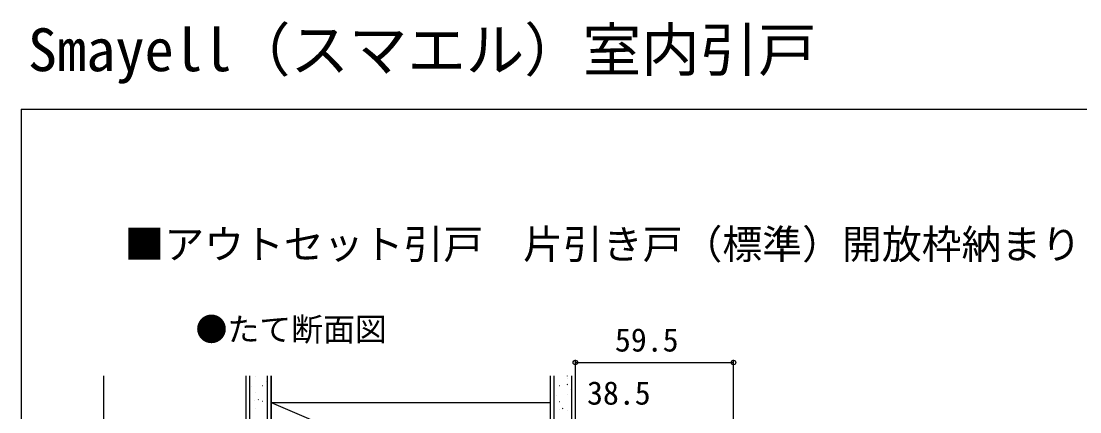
# Model space of a CAD drawing. Units: millimetres, scale not verified. Extents: x -525 to 525, y -783 to 780.
# Drawn here: x -525 to -126.6, y 632.6 to 779.7 of the extents above; entities that cross this region are included whole.
import ezdxf
from ezdxf.enums import TextEntityAlignment as Align

# ---------------------------------------------------------------- set-up
doc = ezdxf.new("R2010")
doc.units = ezdxf.units.MM
doc.header["$LTSCALE"] = 4
for name, color, linetype in [('0-1_USER1', 3, 'Continuous'), ('0-5_YKK_D', 6, 'Continuous'), ('0-6_YKK_ZWAK', 7, 'Continuous'), ('0-7_YSS_K', 3, 'Continuous')]:
    doc.layers.add(name, color=color, linetype=linetype)
doc.styles.add('ＭＳ ゴシック', font='')
doc.styles.get('ＭＳ ゴシック').set_extended_font_data('MS Gothic')

msp = doc.modelspace()

# ---------------------------------------------------------------- linework, layer by layer
at = {"layer": '0-5_YKK_D'}
for p, q in [((-316.407, 632.993), (-316.407, 652.119)), ((-316.407, 651.119), (-256.907, 651.119)), ((-256.907, 594.919), (-256.907, 652.119)), ((-493.907, 546.124), (-493.907, 646.124))]:
    msp.add_line(p, q, dxfattribs=at)
for centre in [(-316.407, 651.119), (-256.907, 651.119)]:
    msp.add_circle(centre, 0.85, dxfattribs=at)
at = {"layer": '0-6_YKK_ZWAK'}
for q in [(-525, -783.4), (525, 746.6)]:
    msp.add_line((-525, 746.6), q, dxfattribs=at)
at = {"layer": '0-7_YSS_K'}
for p, q in [((-440.407, 646.124), (-440.407, 546.124)), ((-438.907, 546.124), (-438.907, 646.124)), ((-436.991, 645.749), (-436.891, 645.749)), ((-432.407, 646.124), (-432.407, 546.124)), ((-325.907, 646.124), (-325.907, 546.124)), ((-324.407, 546.124), (-324.407, 646.124)), ((-319.408, 646.05), (-319.389, 646.057)), ((-317.907, 646.124), (-317.907, 546.124)), ((-316.407, 546.124), (-316.407, 646.124)), ((-438.279, 642.156), (-438.261, 642.162)), ((-434.141, 642.519), (-434.041, 642.519)), ((-432.793, 644.098), (-432.774, 644.105)), ((-322.408, 642.443), (-322.308, 642.443)), ((-319.558, 645.193), (-319.458, 645.193)), ((-319.455, 642.829), (-319.289, 642.939)), ((-436.991, 639.769), (-436.891, 639.769)), ((-323.696, 638.849), (-323.677, 638.856)), ((-319.558, 639.213), (-319.458, 639.213)), ((-318.21, 640.792), (-318.191, 640.799)), ((-437.082, 636.898), (-437.063, 636.904)), ((-436.991, 633.789), (-436.891, 633.789)), ((-435.807, 637.129), (-435.641, 637.239)), ((-434.141, 636.539), (-434.041, 636.539)), ((-430.907, 636.124), (-325.907, 591.124)), ((-430.907, 636.124), (-325.907, 636.124)), ((-322.498, 633.592), (-322.48, 633.598)), ((-322.408, 636.463), (-322.308, 636.463)), ((-321.224, 633.823), (-321.057, 633.933)), ((-319.558, 633.233), (-319.458, 633.233))]:
    msp.add_line(p, q, dxfattribs=at)
msp.add_lwpolyline([(-430.907, 646.124), (-430.907, 546.124), (-430.907, 646.124)], dxfattribs=at)

# ---------------------------------------------------------------- texts
at = {"layer": '0-1_USER1', "style": 'ＭＳ ゴシック'}
for s, height, p in [('Smayell（スマエル）室内引戸', 16.13, (-522.462, 756.03)), ('■アウトセット引戸\u3000片引き戸（標準）開放枠納まり\u3000土間納まり例（フロア×土間）', 11, (-486.153, 686.873)), ('●たて断面図', 8.798, (-459.373, 656.607))]:
    msp.add_text(s, height=height, dxfattribs=at).set_placement(p, align=Align.BOTTOM_LEFT)
at = {"layer": '0-5_YKK_D', "style": 'ＭＳ ゴシック'}
for s, p in [('59.5', (-301.521, 652.619)), ('38.5', (-312.021, 632.619))]:
    msp.add_text(s, height=8.798, dxfattribs=at).set_placement(p, align=Align.BOTTOM_LEFT)

doc.saveas('drawing.dxf')
